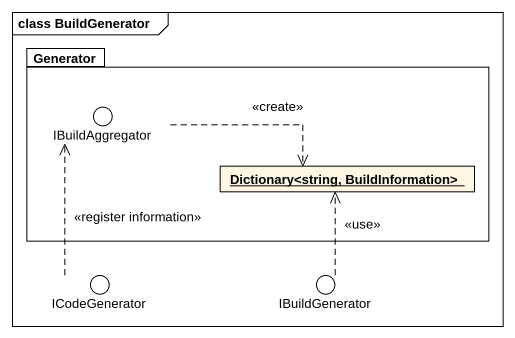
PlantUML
@startuml
mainframe class BuildGenerator
allowmixing
hide circle
hide empty members
package Generator {
  object "Dictionary<string, BuildInformation>" as Dictionary_string
}
() IBuildAggregator
() ICodeGenerator
() IBuildGenerator
Generator -left- IBuildAggregator
IBuildAggregator .right.> Dictionary_string : <<create>>
ICodeGenerator .up.> IBuildAggregator : <<register information>>
IBuildGenerator .up.> Dictionary_string : <<use>>
@enduml
